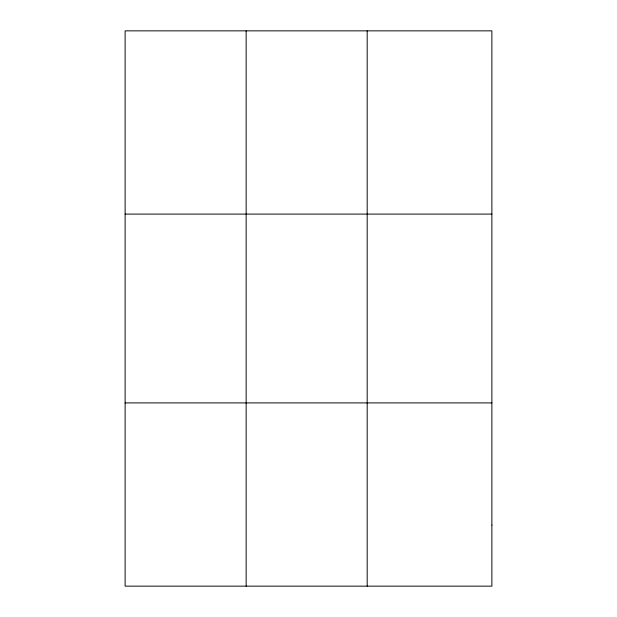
<?xml version="1.0" encoding="UTF-8"?>
<svg xmlns="http://www.w3.org/2000/svg" width="617" height="617" viewBox="0 0 617 617"><rect width="100%" height="100%" fill="white"/><g stroke="black" fill="none" stroke-linecap="round" stroke-linejoin="round"><path stroke-width="0.93" d="M246.152 30.85L246.152 586.15M367.184 30.85L367.184 586.15M125.12 214.099L491.88 214.099M125.12 402.901L491.88 402.901M491.88 525.067L491.88 586.15L125.12 586.15L125.12 30.85L491.88 30.85L491.88 525.067"/></g></svg>
